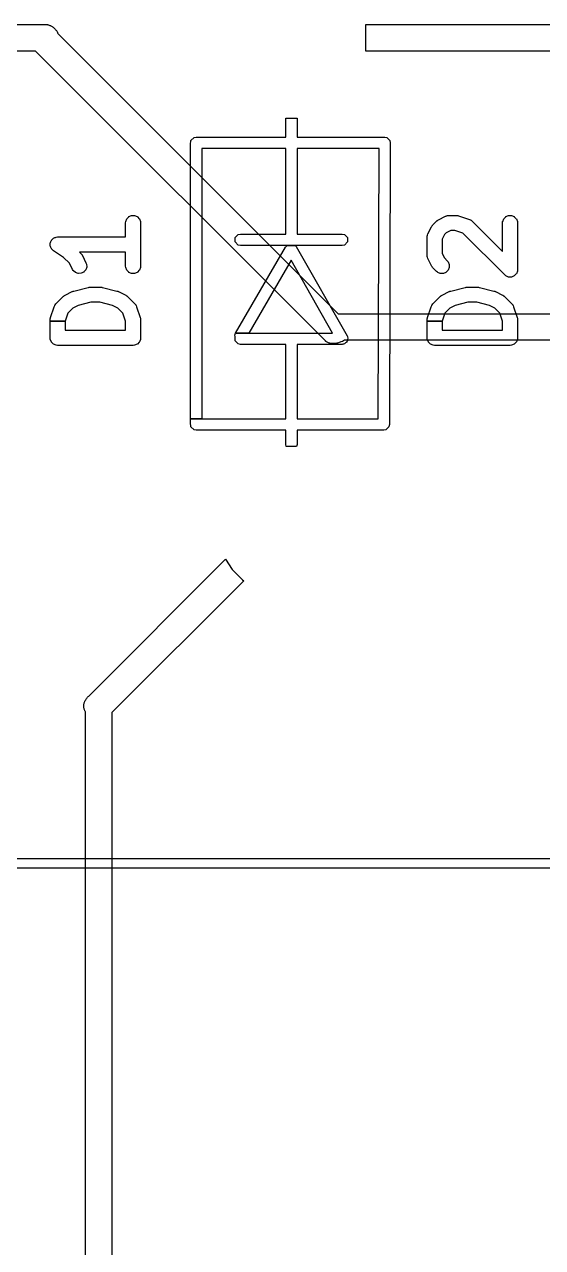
# Model space of a CAD drawing. Extents: x 111.8 to 210.7, y -80.1 to -34.2.
# Drawn here: x 158.68 to 164.18, y -52.7 to -39.73 of the extents above; entities that cross this region are included whole.
import ezdxf

# ---------------------------------------------------------------- set-up
doc = ezdxf.new("R2010")
doc.units = 0
doc.layers.add('BLACK', color=7, linetype='CONTINUOUS')

msp = doc.modelspace()

# ---------------------------------------------------------------- linework, layer by layer
at = {"layer": 'BLACK', "linetype": 'CONTINUOUS'}
for p, q in [((158.3, -39.725708), (158.9011, -39.725708)), ((158.9011, -39.725708), (158.90771, -39.725913)), ((158.90771, -39.725913), (158.914308, -39.726517)), ((158.914308, -39.726517), (158.920879, -39.72751)), ((158.920879, -39.72751), (158.927412, -39.728877)), ((158.927412, -39.728877), (158.933894, -39.730605)), ((158.933894, -39.730605), (158.940311, -39.732683)), ((158.940311, -39.732683), (158.94665, -39.735096)), ((158.94665, -39.735096), (158.952899, -39.737832)), ((158.952899, -39.737832), (158.959045, -39.740878)), ((158.959045, -39.740878), (158.965074, -39.744221)), ((158.965074, -39.744221), (158.970974, -39.747848)), ((158.970974, -39.747848), (158.976733, -39.751746)), ((158.976733, -39.751746), (158.982336, -39.755903)), ((158.982336, -39.755903), (158.987771, -39.760305)), ((158.987771, -39.760305), (158.993026, -39.76494)), ((158.993026, -39.76494), (158.998087, -39.769794)), ((158.998087, -39.769794), (159.002941, -39.774855)), ((159.002941, -39.774855), (159.007575, -39.78011)), ((159.007575, -39.78011), (159.011977, -39.785545)), ((159.011977, -39.785545), (159.016134, -39.791148)), ((159.016134, -39.791148), (159.020033, -39.796907)), ((159.020033, -39.796907), (159.02366, -39.802807)), ((159.02366, -39.802807), (159.027003, -39.808837)), ((159.027003, -39.808837), (159.030049, -39.814983)), ((159.030049, -39.814983), (159.032785, -39.821232)), ((159.032785, -39.821232), (159.033329, -39.822662)), ((159.033329, -39.822662), (162.004772, -42.794108)), ((162.3, -40.00786), (162.3, -39.725708)), ((162.3, -39.725708), (164.7, -39.725708)), ((158.795296, -40.00786), (158.3, -40.00786)), ((161.863692, -43.076259), (158.795296, -40.00786)), ((164.7, -40.00786), (162.3, -40.00786)), ((161.45, -40.92), (161.45, -40.72)), ((161.45, -40.72), (161.57, -40.72)), ((161.57, -40.72), (161.57, -40.92)), ((160.44, -40.99), (160.444567, -40.967039)), ((160.44, -43.91), (160.44, -40.99)), ((160.444567, -40.957039), (160.477039, -40.924567)), ((160.444567, -40.967039), (160.444567, -40.957039)), ((160.477039, -40.924567), (160.5, -40.92)), ((160.5, -40.92), (161.45, -40.92)), ((161.57, -40.92), (162.5, -40.92)), ((162.5, -40.92), (162.522961, -40.924567)), ((162.522961, -40.924567), (162.523037, -40.924643)), ((162.523037, -40.924643), (162.523146, -40.924644)), ((162.523146, -40.924644), (162.539252, -40.940858)), ((162.539252, -40.940858), (162.555433, -40.957039)), ((162.56, -40.9802), (162.55, -43.970201)), ((162.555433, -40.957039), (162.555433, -40.957147)), ((162.555433, -40.957147), (162.555509, -40.957224)), ((162.555509, -40.957224), (162.56, -40.9802)), ((161.45, -41.04), (160.56, -41.04)), ((160.56, -41.04), (160.56, -43.91)), ((161.45, -41.95), (161.45, -41.04)), ((162.439799, -41.04), (161.57, -41.04)), ((161.57, -41.04), (161.57, -41.95)), ((162.4302, -43.91), (162.439799, -41.04)), ((159.764399, -41.786224), (159.785091, -41.765532)), ((159.785091, -41.765532), (159.786714, -41.764449)), ((159.786714, -41.764449), (159.81375, -41.75325)), ((159.81375, -41.75325), (159.815663, -41.752869)), ((159.815663, -41.752869), (159.844927, -41.752869)), ((159.844927, -41.752869), (159.84684, -41.75325)), ((159.84684, -41.75325), (159.873876, -41.764449)), ((159.873876, -41.764449), (159.875499, -41.765532)), ((159.875499, -41.765532), (159.896191, -41.786224)), ((163.070708, -41.797969), (163.146899, -41.759874)), ((163.146899, -41.759874), (163.147348, -41.759676)), ((163.147348, -41.759676), (163.16108, -41.754421)), ((163.16108, -41.754421), (163.162512, -41.754104)), ((163.162512, -41.754104), (163.164388, -41.75397)), ((163.164388, -41.75397), (163.166131, -41.753249)), ((163.166131, -41.753249), (163.167554, -41.752893)), ((163.167554, -41.752893), (163.182186, -41.751452)), ((163.182186, -41.751452), (163.182676, -41.751428)), ((163.182676, -41.751428), (163.258866, -41.751428)), ((163.258866, -41.751428), (163.259356, -41.751452)), ((163.259356, -41.751452), (163.266342, -41.752139)), ((163.266342, -41.752139), (163.267892, -41.75203)), ((163.267892, -41.75203), (163.269354, -41.752141)), ((163.269354, -41.752141), (163.271646, -41.752661)), ((163.271646, -41.752661), (163.273989, -41.752893)), ((163.273989, -41.752893), (163.275411, -41.753249)), ((163.275411, -41.753249), (163.276855, -41.753846)), ((163.276855, -41.753846), (163.283692, -41.755402)), ((163.283692, -41.755402), (163.284164, -41.755534)), ((163.284164, -41.755534), (163.39845, -41.793629)), ((163.764399, -41.786224), (163.785091, -41.765532)), ((163.785091, -41.765532), (163.786714, -41.764449)), ((163.786714, -41.764449), (163.81375, -41.75325)), ((163.81375, -41.75325), (163.815663, -41.752869)), ((163.815663, -41.752869), (163.844927, -41.752869)), ((163.844927, -41.752869), (163.84684, -41.75325)), ((163.84684, -41.75325), (163.873876, -41.764449)), ((163.873876, -41.764449), (163.875499, -41.765532)), ((163.875499, -41.765532), (163.896191, -41.786224)), ((159.750295, -41.831428), (159.750319, -41.830938)), ((159.750295, -41.979999), (159.750295, -41.831428)), ((159.750319, -41.830938), (159.75176, -41.816306)), ((159.75176, -41.816306), (159.752117, -41.814883)), ((159.752117, -41.814883), (159.763316, -41.787847)), ((159.763316, -41.787847), (159.764399, -41.786224)), ((159.896191, -41.786224), (159.897274, -41.787847)), ((159.897274, -41.787847), (159.908473, -41.814883)), ((159.908473, -41.814883), (159.90883, -41.816306)), ((159.90883, -41.816306), (159.910271, -41.830938)), ((159.910271, -41.830938), (159.910295, -41.831428)), ((159.910295, -41.831428), (159.910295, -42.288571)), ((162.958741, -41.948032), (162.996836, -41.871841)), ((162.996836, -41.871841), (162.997076, -41.871414)), ((162.997076, -41.871414), (163.000816, -41.865468)), ((163.000816, -41.865468), (163.001412, -41.864034)), ((163.001412, -41.864034), (163.002165, -41.862778)), ((163.002165, -41.862778), (163.003654, -41.860962)), ((163.003654, -41.860962), (163.004909, -41.85897)), ((163.004909, -41.85897), (163.005863, -41.857858)), ((163.005863, -41.857858), (163.00704, -41.856836)), ((163.00704, -41.856836), (163.011492, -41.851413)), ((163.011492, -41.851413), (163.011821, -41.851049)), ((163.011821, -41.851049), (163.049916, -41.812954)), ((163.049916, -41.812954), (163.05028, -41.812625)), ((163.05028, -41.812625), (163.055703, -41.808173)), ((163.055703, -41.808173), (163.056725, -41.806996)), ((163.056725, -41.806996), (163.057837, -41.806042)), ((163.057837, -41.806042), (163.059829, -41.804787)), ((163.059829, -41.804787), (163.061645, -41.803298)), ((163.061645, -41.803298), (163.062901, -41.802545)), ((163.062901, -41.802545), (163.064335, -41.801949)), ((163.064335, -41.801949), (163.070281, -41.798209)), ((163.070281, -41.798209), (163.070708, -41.797969)), ((163.39845, -41.793629), (163.398907, -41.793806)), ((163.398907, -41.793806), (163.412332, -41.7998)), ((163.412332, -41.7998), (163.41357, -41.800589)), ((163.41357, -41.800589), (163.414991, -41.801822)), ((163.414991, -41.801822), (163.416734, -41.802544)), ((163.416734, -41.802544), (163.417992, -41.803298)), ((163.417992, -41.803298), (163.429357, -41.812625)), ((163.429357, -41.812625), (163.429721, -41.812954)), ((163.429721, -41.812954), (163.750295, -42.133528)), ((163.750295, -41.831428), (163.750319, -41.830938)), ((163.750295, -42.133528), (163.750295, -41.831428)), ((163.750319, -41.830938), (163.75176, -41.816306)), ((163.75176, -41.816306), (163.752117, -41.814883)), ((163.752117, -41.814883), (163.763316, -41.787847)), ((163.763316, -41.787847), (163.764399, -41.786224)), ((163.896191, -41.786224), (163.897274, -41.787847)), ((163.897274, -41.787847), (163.908473, -41.814883)), ((163.908473, -41.814883), (163.90883, -41.816306)), ((163.90883, -41.816306), (163.910271, -41.830938)), ((163.910271, -41.830938), (163.910295, -41.831428)), ((163.910295, -41.831428), (163.910295, -42.326666)), ((158.952116, -42.043454), (158.954738, -42.03712)), ((158.954738, -42.03712), (158.956069, -42.030399)), ((158.956069, -42.030399), (158.956814, -42.028597)), ((158.956814, -42.028597), (158.96066, -42.022826)), ((158.96066, -42.022826), (158.963316, -42.016417)), ((158.963316, -42.016417), (158.964399, -42.014796)), ((158.964399, -42.014796), (158.969244, -42.00995)), ((158.969244, -42.00995), (158.973047, -42.004247)), ((158.973047, -42.004247), (158.974424, -42.002867)), ((158.974424, -42.002867), (158.980187, -41.999006)), ((158.980187, -41.999006), (158.985092, -41.994103)), ((158.985092, -41.994103), (158.986713, -41.99302)), ((158.986713, -41.99302), (158.993042, -41.990397)), ((158.993042, -41.990397), (158.99874, -41.986583)), ((158.99874, -41.986583), (159.000541, -41.985835)), ((159.000541, -41.985835), (159.007339, -41.984474)), ((159.007339, -41.984474), (159.01375, -41.98182)), ((159.01375, -41.98182), (159.015173, -41.981464)), ((159.015173, -41.981464), (159.029651, -41.980038)), ((159.029651, -41.980038), (159.029656, -41.980094)), ((159.029656, -41.980094), (159.029778, -41.980094)), ((159.029772, -41.980026), (159.029825, -41.980021)), ((159.029778, -41.980094), (159.029772, -41.980026)), ((159.029825, -41.980021), (159.030295, -41.979999)), ((159.030295, -41.979999), (159.750295, -41.979999)), ((160.914567, -41.987039), (160.947039, -41.954567)), ((160.914567, -42.032961), (160.914567, -41.987039)), ((160.947039, -42.065433), (160.914567, -42.032961)), ((160.947039, -41.954567), (160.97, -41.95)), ((160.97, -41.95), (161.45, -41.95)), ((161.57, -41.95), (162.05, -41.95)), ((162.05, -41.95), (162.072961, -41.954567)), ((162.072961, -41.954567), (162.105433, -41.987039)), ((162.105433, -42.032961), (162.072961, -42.065433)), ((162.105433, -41.987039), (162.105433, -42.032961)), ((162.950295, -41.983809), (162.950319, -41.983319)), ((162.950295, -42.174285), (162.950295, -41.983809)), ((162.950319, -41.983319), (162.95176, -41.968687)), ((162.95176, -41.968687), (162.952116, -41.967264)), ((162.952116, -41.967264), (162.952837, -41.965521)), ((162.952837, -41.965521), (162.952971, -41.963645)), ((162.952971, -41.963645), (162.953288, -41.962213)), ((162.953288, -41.962213), (162.958543, -41.948481)), ((162.958543, -41.948481), (162.958741, -41.948032)), ((163.134137, -41.955007), (163.110295, -42.002692)), ((163.110295, -42.002692), (163.110295, -42.1554)), ((163.153874, -41.93527), (163.134137, -41.955007)), ((163.201561, -41.911428), (163.153874, -41.93527)), ((163.245886, -41.911428), (163.201561, -41.911428)), ((163.329935, -41.939444), (163.245886, -41.911428)), ((163.773726, -42.383235), (163.329935, -41.939444)), ((158.95039, -42.059107), (158.951736, -42.052302)), ((158.950392, -42.061058), (158.95039, -42.059107)), ((158.951736, -42.067778), (158.950392, -42.061058)), ((158.951736, -42.045367), (158.952116, -42.043454)), ((158.951736, -42.052302), (158.951736, -42.045367)), ((158.951736, -42.074631), (158.951736, -42.067778)), ((158.952116, -42.076544), (158.951736, -42.074631)), ((158.95477, -42.082953), (158.952116, -42.076544)), ((158.956131, -42.089753), (158.95477, -42.082953)), ((158.956879, -42.091554), (158.956131, -42.089753)), ((158.960693, -42.09725), (158.956879, -42.091554)), ((158.963316, -42.103581), (158.960693, -42.09725)), ((158.964399, -42.105203), (158.963316, -42.103581)), ((158.969306, -42.11011), (158.964399, -42.105203)), ((158.973163, -42.115869), (158.969306, -42.11011)), ((158.974149, -42.116955), (158.973163, -42.115869)), ((158.985407, -42.126175), (158.974149, -42.116955)), ((158.985444, -42.126129), (158.985407, -42.126175)), ((158.985537, -42.126191), (158.985444, -42.126129)), ((158.985493, -42.126246), (158.985537, -42.126191)), ((158.985536, -42.126281), (158.985493, -42.126246)), ((158.985918, -42.126563), (158.985536, -42.126281)), ((159.093611, -42.198358), (158.985918, -42.126563)), ((159.750295, -42.139999), (159.261528, -42.139999)), ((159.261528, -42.139999), (159.27734, -42.155811)), ((159.27734, -42.155811), (159.277669, -42.156175)), ((159.277669, -42.156175), (159.282118, -42.161597)), ((159.282118, -42.161597), (159.283297, -42.162619)), ((159.283297, -42.162619), (159.284253, -42.163734)), ((159.284253, -42.163734), (159.285505, -42.165724)), ((159.285505, -42.165724), (159.286995, -42.167539)), ((159.286995, -42.167539), (159.28775, -42.168798)), ((159.28775, -42.168798), (159.288344, -42.170232)), ((159.750295, -42.288571), (159.750295, -42.139999)), ((160.918153, -42.999803), (161.448153, -42.089803)), ((160.97, -42.07), (160.947039, -42.065433)), ((161.468195, -42.07), (160.97, -42.07)), ((161.448153, -42.089803), (161.462545, -42.073515)), ((161.462545, -42.073515), (161.462645, -42.073155)), ((161.462645, -42.073155), (161.463085, -42.072904)), ((161.463085, -42.072904), (161.463655, -42.07226)), ((161.463655, -42.07226), (161.464708, -42.071981)), ((161.464708, -42.071981), (161.468195, -42.07)), ((161.468195, -42.07), (161.553208, -42.07)), ((161.553208, -42.07), (161.468195, -42.07)), ((161.553208, -42.07), (161.562162, -42.08035)), ((162.05, -42.07), (161.553208, -42.07)), ((161.562162, -42.08035), (162.102162, -43.03035)), ((162.072961, -42.065433), (162.05, -42.07)), ((163.110295, -42.1554), (163.134138, -42.203086)), ((159.155023, -42.25977), (159.093611, -42.198358)), ((159.187312, -42.324348), (159.155023, -42.25977)), ((159.288344, -42.170232), (159.292085, -42.176176)), ((159.292085, -42.176176), (159.292325, -42.176603)), ((159.292325, -42.176603), (159.33042, -42.252794)), ((159.33042, -42.252794), (159.330618, -42.253243)), ((159.330618, -42.253243), (159.335873, -42.266975)), ((159.335873, -42.266975), (159.33619, -42.268408)), ((159.33619, -42.268408), (159.338264, -42.297598)), ((159.338264, -42.297598), (159.33802, -42.299533)), ((159.750319, -42.289061), (159.750295, -42.288571)), ((159.75176, -42.303693), (159.750319, -42.289061)), ((159.910271, -42.289061), (159.90883, -42.303693)), ((159.910295, -42.288571), (159.910271, -42.289061)), ((161.507305, -42.226675), (161.056907, -43)), ((161.946879, -43), (161.507305, -42.226675)), ((162.950319, -42.174775), (162.950295, -42.174285)), ((162.95176, -42.189407), (162.950319, -42.174775)), ((162.952117, -42.19083), (162.95176, -42.189407)), ((162.952837, -42.192569), (162.952117, -42.19083)), ((162.952971, -42.194448), (162.952837, -42.192569)), ((162.953288, -42.195881), (162.952971, -42.194448)), ((162.958543, -42.209613), (162.953288, -42.195881)), ((162.958741, -42.210062), (162.958543, -42.209613)), ((162.996836, -42.286252), (162.958741, -42.210062)), ((162.997076, -42.28668), (162.996836, -42.286252)), ((163.000816, -42.292623), (162.997076, -42.28668)), ((163.00141, -42.294055), (163.000816, -42.292623)), ((163.002164, -42.295314), (163.00141, -42.294055)), ((163.003654, -42.29713), (163.002164, -42.295314)), ((163.004909, -42.299123), (163.003654, -42.29713)), ((163.005864, -42.300237), (163.004909, -42.299123)), ((163.134138, -42.203086), (163.163055, -42.232004)), ((163.163055, -42.232004), (163.163384, -42.232367)), ((163.163384, -42.232367), (163.172711, -42.243732)), ((163.172711, -42.243732), (163.173465, -42.244991)), ((163.173465, -42.244991), (163.184663, -42.272027)), ((163.184663, -42.272027), (163.185044, -42.27394)), ((163.185044, -42.27394), (163.185044, -42.303203)), ((159.187552, -42.324775), (159.187312, -42.324348)), ((159.195384, -42.337218), (159.187552, -42.324775)), ((159.19634, -42.338332), (159.195384, -42.337218)), ((159.218448, -42.357505), (159.19634, -42.338332)), ((159.220143, -42.358471), (159.218448, -42.357505)), ((159.247904, -42.367725), (159.220143, -42.358471)), ((159.249839, -42.367969), (159.247904, -42.367725)), ((159.279029, -42.365895), (159.249839, -42.367969)), ((159.280911, -42.36538), (159.279029, -42.365895)), ((159.307086, -42.352293), (159.280911, -42.36538)), ((159.308627, -42.351097), (159.307086, -42.352293)), ((159.3278, -42.328989), (159.308627, -42.351097)), ((159.328766, -42.327294), (159.3278, -42.328989)), ((159.33802, -42.299533), (159.328766, -42.327294)), ((159.752117, -42.305116), (159.75176, -42.303693)), ((159.763316, -42.332152), (159.752117, -42.305116)), ((159.764399, -42.333775), (159.763316, -42.332152)), ((159.785091, -42.354467), (159.764399, -42.333775)), ((159.786714, -42.35555), (159.785091, -42.354467)), ((159.81375, -42.366749), (159.786714, -42.35555)), ((159.815663, -42.36713), (159.81375, -42.366749)), ((159.844927, -42.36713), (159.815663, -42.36713)), ((159.84684, -42.366749), (159.844927, -42.36713)), ((159.873876, -42.35555), (159.84684, -42.366749)), ((159.875499, -42.354467), (159.873876, -42.35555)), ((159.896191, -42.333775), (159.875499, -42.354467)), ((159.897274, -42.332152), (159.896191, -42.333775)), ((159.908473, -42.305116), (159.897274, -42.332152)), ((159.90883, -42.303693), (159.908473, -42.305116)), ((163.007044, -42.30126), (163.005864, -42.300237)), ((163.011491, -42.306679), (163.007044, -42.30126)), ((163.01182, -42.307042), (163.011491, -42.306679)), ((163.049915, -42.345138), (163.01182, -42.307042)), ((163.050279, -42.345468), (163.049915, -42.345138)), ((163.061644, -42.354796), (163.050279, -42.345468)), ((163.062903, -42.35555), (163.061644, -42.354796)), ((163.089939, -42.366749), (163.062903, -42.35555)), ((163.091852, -42.36713), (163.089939, -42.366749)), ((163.121115, -42.36713), (163.091852, -42.36713)), ((163.123028, -42.366749), (163.121115, -42.36713)), ((163.150065, -42.355551), (163.123028, -42.366749)), ((163.151688, -42.354468), (163.150065, -42.355551)), ((163.172381, -42.333775), (163.151688, -42.354468)), ((163.173464, -42.332152), (163.172381, -42.333775)), ((163.184663, -42.305116), (163.173464, -42.332152)), ((163.185044, -42.303203), (163.184663, -42.305116)), ((163.77409, -42.383564), (163.773726, -42.383235)), ((163.785455, -42.392892), (163.77409, -42.383564)), ((163.786714, -42.393646), (163.785455, -42.392892)), ((163.805831, -42.401564), (163.786714, -42.393646)), ((163.81375, -42.404844), (163.805831, -42.401564)), ((163.815663, -42.405225), (163.81375, -42.404844)), ((163.844927, -42.405225), (163.815663, -42.405225)), ((163.84684, -42.404844), (163.844927, -42.405225)), ((163.873876, -42.393646), (163.84684, -42.404844)), ((163.875499, -42.392563), (163.873876, -42.393646)), ((163.896192, -42.37187), (163.875499, -42.392563)), ((163.897275, -42.370247), (163.896192, -42.37187)), ((163.908473, -42.343211), (163.897275, -42.370247)), ((163.90883, -42.341788), (163.908473, -42.343211)), ((163.910271, -42.327156), (163.90883, -42.341788)), ((163.910295, -42.326666), (163.910271, -42.327156)), ((159.187052, -42.558906), (159.193147, -42.556726)), ((159.193147, -42.556726), (159.199176, -42.554421)), ((159.199176, -42.554421), (159.200303, -42.55417)), ((159.200303, -42.55417), (159.200901, -42.553957)), ((159.200901, -42.553957), (159.201367, -42.553816)), ((159.201367, -42.553816), (159.353749, -42.51572)), ((159.353749, -42.51572), (159.354229, -42.515625)), ((159.354229, -42.515625), (159.356155, -42.515339)), ((159.356155, -42.515339), (159.356612, -42.515151)), ((159.356612, -42.515151), (159.35803, -42.514797)), ((159.35803, -42.514797), (159.363428, -42.514265)), ((159.363428, -42.514265), (159.368775, -42.513475)), ((159.368775, -42.513475), (159.37024, -42.513475)), ((159.37024, -42.513475), (159.370723, -42.513546)), ((159.370723, -42.513546), (159.372663, -42.513356)), ((159.372663, -42.513356), (159.373152, -42.513332)), ((159.373152, -42.513332), (159.487438, -42.513332)), ((159.487438, -42.513332), (159.487927, -42.513356)), ((159.487927, -42.513356), (159.489867, -42.513546)), ((159.489867, -42.513546), (159.490351, -42.513475)), ((159.490351, -42.513475), (159.491815, -42.513475)), ((159.491815, -42.513475), (159.497161, -42.514265)), ((159.497161, -42.514265), (159.50256, -42.514797)), ((159.50256, -42.514797), (159.503981, -42.515153)), ((159.503981, -42.515153), (159.504431, -42.515339)), ((159.504431, -42.515339), (159.506361, -42.515625)), ((159.506361, -42.515625), (159.506842, -42.51572)), ((159.506842, -42.51572), (159.659223, -42.553816)), ((159.659223, -42.553816), (159.65969, -42.553958)), ((159.65969, -42.553958), (159.660281, -42.554169)), ((159.660281, -42.554169), (159.661414, -42.554421)), ((159.661414, -42.554421), (159.667441, -42.556726)), ((159.667441, -42.556726), (159.673538, -42.558906)), ((163.187052, -42.558906), (163.193147, -42.556726)), ((163.193147, -42.556726), (163.199176, -42.554421)), ((163.199176, -42.554421), (163.200303, -42.55417)), ((163.200303, -42.55417), (163.200901, -42.553957)), ((163.200901, -42.553957), (163.201367, -42.553816)), ((163.201367, -42.553816), (163.353749, -42.51572)), ((163.353749, -42.51572), (163.354229, -42.515625)), ((163.354229, -42.515625), (163.356155, -42.515339)), ((163.356155, -42.515339), (163.356612, -42.515151)), ((163.356612, -42.515151), (163.35803, -42.514797)), ((163.35803, -42.514797), (163.363428, -42.514265)), ((163.363428, -42.514265), (163.368775, -42.513475)), ((163.368775, -42.513475), (163.37024, -42.513475)), ((163.37024, -42.513475), (163.370723, -42.513546)), ((163.370723, -42.513546), (163.372663, -42.513356)), ((163.372663, -42.513356), (163.373152, -42.513332)), ((163.373152, -42.513332), (163.487438, -42.513332)), ((163.487438, -42.513332), (163.487927, -42.513356)), ((163.487927, -42.513356), (163.489867, -42.513546)), ((163.489867, -42.513546), (163.490351, -42.513475)), ((163.490351, -42.513475), (163.491815, -42.513475)), ((163.491815, -42.513475), (163.497161, -42.514265)), ((163.497161, -42.514265), (163.50256, -42.514797)), ((163.50256, -42.514797), (163.503981, -42.515153)), ((163.503981, -42.515153), (163.504431, -42.515339)), ((163.504431, -42.515339), (163.506361, -42.515625)), ((163.506361, -42.515625), (163.506842, -42.51572)), ((163.506842, -42.51572), (163.659223, -42.553816)), ((163.659223, -42.553816), (163.65969, -42.553958)), ((163.65969, -42.553958), (163.660281, -42.554169)), ((163.660281, -42.554169), (163.661414, -42.554421)), ((163.661414, -42.554421), (163.667441, -42.556726)), ((163.667441, -42.556726), (163.673538, -42.558906)), ((159.011821, -42.689144), (159.088011, -42.612954)), ((159.088011, -42.612954), (159.088374, -42.612626)), ((159.088374, -42.612626), (159.093799, -42.608171)), ((159.093799, -42.608171), (159.094821, -42.606995)), ((159.094821, -42.606995), (159.095931, -42.606043)), ((159.095931, -42.606043), (159.097916, -42.604791)), ((159.097916, -42.604791), (159.099741, -42.603296)), ((159.099741, -42.603296), (159.100998, -42.602543)), ((159.100998, -42.602543), (159.102437, -42.601946)), ((159.102437, -42.601946), (159.108376, -42.598209)), ((159.108376, -42.598209), (159.108803, -42.597969)), ((159.108803, -42.597969), (159.184994, -42.559874)), ((159.184994, -42.559874), (159.185439, -42.559678)), ((159.185439, -42.559678), (159.186026, -42.559452)), ((159.186026, -42.559452), (159.187052, -42.558906)), ((159.383004, -42.673332), (159.248688, -42.70691)), ((159.477586, -42.673332), (159.383004, -42.673332)), ((159.611898, -42.70691), (159.477586, -42.673332)), ((159.673538, -42.558906), (159.674561, -42.559452)), ((159.674561, -42.559452), (159.675149, -42.559677)), ((159.675149, -42.559677), (159.675596, -42.559874)), ((159.675596, -42.559874), (159.751786, -42.597969)), ((159.751786, -42.597969), (159.752214, -42.598209)), ((159.752214, -42.598209), (159.758157, -42.601949)), ((159.758157, -42.601949), (159.759589, -42.602543)), ((159.759589, -42.602543), (159.760848, -42.603297)), ((159.760848, -42.603297), (159.762664, -42.604787)), ((159.762664, -42.604787), (159.764657, -42.606042)), ((159.764657, -42.606042), (159.765771, -42.606997)), ((159.765771, -42.606997), (159.766794, -42.608177)), ((159.766794, -42.608177), (159.772214, -42.612625)), ((159.772214, -42.612625), (159.772578, -42.612954)), ((159.772578, -42.612954), (159.848769, -42.689144)), ((163.011821, -42.689144), (163.088011, -42.612954)), ((163.088011, -42.612954), (163.088374, -42.612626)), ((163.088374, -42.612626), (163.093799, -42.608171)), ((163.093799, -42.608171), (163.094821, -42.606995)), ((163.094821, -42.606995), (163.095931, -42.606043)), ((163.095931, -42.606043), (163.097916, -42.604791)), ((163.097916, -42.604791), (163.099741, -42.603296)), ((163.099741, -42.603296), (163.100998, -42.602543)), ((163.100998, -42.602543), (163.102437, -42.601946)), ((163.102437, -42.601946), (163.108376, -42.598209)), ((163.108376, -42.598209), (163.108803, -42.597969)), ((163.108803, -42.597969), (163.184994, -42.559874)), ((163.184994, -42.559874), (163.185439, -42.559678)), ((163.185439, -42.559678), (163.186026, -42.559452)), ((163.186026, -42.559452), (163.187052, -42.558906)), ((163.383004, -42.673332), (163.248688, -42.70691)), ((163.477586, -42.673332), (163.383004, -42.673332)), ((163.611898, -42.70691), (163.477586, -42.673332)), ((163.673538, -42.558906), (163.674561, -42.559452)), ((163.674561, -42.559452), (163.675149, -42.559677)), ((163.675149, -42.559677), (163.675596, -42.559874)), ((163.675596, -42.559874), (163.751786, -42.597969)), ((163.751786, -42.597969), (163.752214, -42.598209)), ((163.752214, -42.598209), (163.758157, -42.601949)), ((163.758157, -42.601949), (163.759589, -42.602543)), ((163.759589, -42.602543), (163.760848, -42.603297)), ((163.760848, -42.603297), (163.762664, -42.604787)), ((163.762664, -42.604787), (163.764657, -42.606042)), ((163.764657, -42.606042), (163.765771, -42.606997)), ((163.765771, -42.606997), (163.766794, -42.608177)), ((163.766794, -42.608177), (163.772214, -42.612625)), ((163.772214, -42.612625), (163.772578, -42.612954)), ((163.772578, -42.612954), (163.848769, -42.689144)), ((158.954401, -42.834701), (158.992496, -42.720415)), ((158.992496, -42.720415), (158.992673, -42.719958)), ((158.992673, -42.719958), (158.998667, -42.706533)), ((158.998667, -42.706533), (158.999455, -42.705296)), ((158.999455, -42.705296), (159.000689, -42.703872)), ((159.000689, -42.703872), (159.001411, -42.702131)), ((159.001411, -42.702131), (159.002165, -42.700873)), ((159.002165, -42.700873), (159.011492, -42.689508)), ((159.011492, -42.689508), (159.011821, -42.689144)), ((159.138311, -42.788928), (159.110295, -42.872977)), ((159.19197, -42.735269), (159.138311, -42.788928)), ((159.248688, -42.70691), (159.19197, -42.735269)), ((159.668618, -42.73527), (159.611898, -42.70691)), ((159.722279, -42.78893), (159.668618, -42.73527)), ((159.750295, -42.872978), (159.722279, -42.78893)), ((159.848769, -42.689144), (159.849098, -42.689508)), ((159.849098, -42.689508), (159.858425, -42.700873)), ((159.858425, -42.700873), (159.85918, -42.702132)), ((159.85918, -42.702132), (159.859901, -42.703873)), ((159.859901, -42.703873), (159.861134, -42.705295)), ((159.861134, -42.705295), (159.861923, -42.706533)), ((159.861923, -42.706533), (159.867917, -42.719958)), ((159.867917, -42.719958), (159.868094, -42.720415)), ((159.868094, -42.720415), (159.906189, -42.834701)), ((162.004772, -42.794108), (165.893869, -42.794108)), ((162.954401, -42.834701), (162.992496, -42.720415)), ((162.992496, -42.720415), (162.992673, -42.719958)), ((162.992673, -42.719958), (162.998667, -42.706533)), ((162.998667, -42.706533), (162.999455, -42.705296)), ((162.999455, -42.705296), (163.000689, -42.703872)), ((163.000689, -42.703872), (163.001411, -42.702131)), ((163.001411, -42.702131), (163.002165, -42.700873)), ((163.002165, -42.700873), (163.011492, -42.689508)), ((163.011492, -42.689508), (163.011821, -42.689144)), ((163.138311, -42.788928), (163.110295, -42.872977)), ((163.19197, -42.735269), (163.138311, -42.788928)), ((163.248688, -42.70691), (163.19197, -42.735269)), ((163.668618, -42.73527), (163.611898, -42.70691)), ((163.722279, -42.78893), (163.668618, -42.73527)), ((163.750295, -42.872978), (163.722279, -42.78893)), ((163.848769, -42.689144), (163.849098, -42.689508)), ((163.849098, -42.689508), (163.858425, -42.700873)), ((163.858425, -42.700873), (163.85918, -42.702132)), ((163.85918, -42.702132), (163.859901, -42.703873)), ((163.859901, -42.703873), (163.861134, -42.705295)), ((163.861134, -42.705295), (163.861923, -42.706533)), ((163.861923, -42.706533), (163.867917, -42.719958)), ((163.867917, -42.719958), (163.868094, -42.720415)), ((163.868094, -42.720415), (163.906189, -42.834701)), ((158.950295, -42.859999), (158.950319, -42.859509)), ((158.950295, -42.872977), (158.950295, -42.859999)), ((158.950295, -43.050475), (158.950295, -42.872977)), ((158.950295, -42.872977), (159.110295, -42.872977)), ((159.110295, -42.872977), (158.950295, -42.872977)), ((158.950319, -42.859509), (158.951006, -42.852521)), ((158.950897, -42.850973), (158.951008, -42.849512)), ((158.951006, -42.852521), (158.950897, -42.850973)), ((158.951008, -42.849512), (158.951528, -42.847219)), ((158.951528, -42.847219), (158.95176, -42.844876)), ((158.95176, -42.844876), (158.952116, -42.843455)), ((158.952116, -42.843455), (158.952713, -42.842011)), ((158.952713, -42.842011), (158.954269, -42.835173)), ((158.954269, -42.835173), (158.954401, -42.834701)), ((159.110295, -42.872977), (159.110295, -42.970475)), ((159.750295, -42.970475), (159.750295, -42.872978)), ((159.906189, -42.834701), (159.906322, -42.835174)), ((159.906322, -42.835174), (159.907877, -42.842015)), ((159.907877, -42.842015), (159.908473, -42.843453)), ((159.908473, -42.843453), (159.90883, -42.844878)), ((159.90883, -42.844878), (159.90906, -42.847221)), ((159.90906, -42.847221), (159.909581, -42.84951)), ((159.909581, -42.84951), (159.909693, -42.850975)), ((159.909693, -42.850975), (159.909582, -42.852523)), ((159.909582, -42.852523), (159.910271, -42.859509)), ((159.910271, -42.859509), (159.910295, -42.859999)), ((159.910295, -42.859999), (159.910295, -43.050475)), ((162.950295, -42.859999), (162.950319, -42.859509)), ((162.950295, -42.872977), (162.950295, -42.859999)), ((162.950295, -43.050475), (162.950295, -42.872977)), ((162.950295, -42.872977), (163.110295, -42.872977)), ((163.110295, -42.872977), (162.950295, -42.872977)), ((162.950319, -42.859509), (162.951006, -42.852521)), ((162.950897, -42.850973), (162.951008, -42.849512)), ((162.951006, -42.852521), (162.950897, -42.850973)), ((162.951008, -42.849512), (162.951528, -42.847219)), ((162.951528, -42.847219), (162.95176, -42.844876)), ((162.95176, -42.844876), (162.952116, -42.843455)), ((162.952116, -42.843455), (162.952713, -42.842011)), ((162.952713, -42.842011), (162.954269, -42.835173)), ((162.954269, -42.835173), (162.954401, -42.834701)), ((163.110295, -42.872977), (163.110295, -42.970475)), ((163.750295, -42.970475), (163.750295, -42.872978)), ((163.906189, -42.834701), (163.906322, -42.835174)), ((163.906322, -42.835174), (163.907877, -42.842015)), ((163.907877, -42.842015), (163.908473, -42.843453)), ((163.908473, -42.843453), (163.90883, -42.844878)), ((163.90883, -42.844878), (163.90906, -42.847221)), ((163.90906, -42.847221), (163.909581, -42.84951)), ((163.909581, -42.84951), (163.909693, -42.850975)), ((163.909693, -42.850975), (163.909582, -42.852523)), ((163.909582, -42.852523), (163.910271, -42.859509)), ((163.910271, -42.859509), (163.910295, -42.859999)), ((163.910295, -42.859999), (163.910295, -43.050475)), ((158.950319, -43.050965), (158.950295, -43.050475)), ((158.95176, -43.065597), (158.950319, -43.050965)), ((158.952117, -43.06702), (158.95176, -43.065597)), ((158.963316, -43.094056), (158.952117, -43.06702)), ((159.110295, -42.970475), (159.750295, -42.970475)), ((159.908473, -43.06702), (159.897274, -43.094056)), ((159.90883, -43.065597), (159.908473, -43.06702)), ((159.910271, -43.050965), (159.90883, -43.065597)), ((159.910295, -43.050475), (159.910271, -43.050965)), ((160.910543, -43.021943), (160.918085, -43)), ((160.914567, -43.03719), (160.910543, -43.021943)), ((160.914567, -43.082961), (160.914567, -43.03719)), ((160.918085, -43), (160.918153, -42.999803)), ((160.918085, -43), (161.056907, -43)), ((161.056907, -43), (160.918085, -43)), ((161.056907, -43), (161.946879, -43)), ((161.866999, -43.079463), (161.863692, -43.076259)), ((162.075309, -43.076259), (162.063737, -43.08177)), ((165.884359, -43.076259), (162.075309, -43.076259)), ((162.102162, -43.03035), (162.10386, -43.035466)), ((162.10386, -43.035466), (162.105433, -43.037039)), ((162.105433, -43.037039), (162.105433, -43.040203)), ((162.105433, -43.040203), (162.109538, -43.052569)), ((162.109538, -43.052569), (162.105433, -43.067487)), ((162.105433, -43.067487), (162.105433, -43.082961)), ((162.950319, -43.050965), (162.950295, -43.050475)), ((162.95176, -43.065597), (162.950319, -43.050965)), ((162.952117, -43.06702), (162.95176, -43.065597)), ((162.963316, -43.094056), (162.952117, -43.06702)), ((163.110295, -42.970475), (163.750295, -42.970475)), ((163.908473, -43.06702), (163.897274, -43.094056)), ((163.90883, -43.065597), (163.908473, -43.06702)), ((163.910271, -43.050965), (163.90883, -43.065597)), ((163.910295, -43.050475), (163.910271, -43.050965)), ((158.964399, -43.095679), (158.963316, -43.094056)), ((158.985091, -43.116371), (158.964399, -43.095679)), ((158.986714, -43.117454), (158.985091, -43.116371)), ((159.01375, -43.128653), (158.986714, -43.117454)), ((159.015173, -43.12901), (159.01375, -43.128653)), ((159.029805, -43.130451), (159.015173, -43.12901)), ((159.030295, -43.130475), (159.029805, -43.130451)), ((159.830295, -43.130475), (159.030295, -43.130475)), ((159.830785, -43.130451), (159.830295, -43.130475)), ((159.845417, -43.12901), (159.830785, -43.130451)), ((159.84684, -43.128653), (159.845417, -43.12901)), ((159.873876, -43.117454), (159.84684, -43.128653)), ((159.875499, -43.116371), (159.873876, -43.117454)), ((159.896191, -43.095679), (159.875499, -43.116371)), ((159.897274, -43.094056), (159.896191, -43.095679)), ((160.947039, -43.115433), (160.914567, -43.082961)), ((160.97, -43.12), (160.947039, -43.115433)), ((161.45, -43.12), (160.97, -43.12)), ((161.45, -43.91), (161.45, -43.12)), ((162.05, -43.12), (161.57, -43.12)), ((161.57, -43.12), (161.57, -43.91)), ((161.870306, -43.082467), (161.866999, -43.079463)), ((161.873613, -43.085277), (161.870306, -43.082467)), ((161.87692, -43.0879), (161.873613, -43.085277)), ((161.880226, -43.090343), (161.87692, -43.0879)), ((161.883533, -43.09261), (161.880226, -43.090343)), ((161.890146, -43.096649), (161.883533, -43.09261)), ((161.89676, -43.100067), (161.890146, -43.096649)), ((161.903373, -43.102917), (161.89676, -43.100067)), ((161.909985, -43.105251), (161.903373, -43.102917)), ((161.916598, -43.107119), (161.909985, -43.105251)), ((161.923211, -43.108575), (161.916598, -43.107119)), ((161.929824, -43.109668), (161.923211, -43.108575)), ((161.936436, -43.110452), (161.929824, -43.109668)), ((161.943049, -43.110977), (161.936436, -43.110452)), ((161.949662, -43.111295), (161.943049, -43.110977)), ((161.956275, -43.111459), (161.949662, -43.111295)), ((161.969501, -43.111528), (161.956275, -43.111459)), ((161.972908, -43.111427), (161.969501, -43.111528)), ((161.976502, -43.111132), (161.972908, -43.111427)), ((161.980264, -43.110656), (161.976502, -43.111132)), ((161.984175, -43.110012), (161.980264, -43.110656)), ((161.992364, -43.108273), (161.984175, -43.110012)), ((162.000915, -43.106017), (161.992364, -43.108273)), ((162.009672, -43.103348), (162.000915, -43.106017)), ((162.018481, -43.100369), (162.009672, -43.103348)), ((162.027186, -43.097183), (162.018481, -43.100369)), ((162.035633, -43.093893), (162.027186, -43.097183)), ((162.051132, -43.087418), (162.035633, -43.093893)), ((162.055288, -43.118948), (162.05, -43.12)), ((162.063737, -43.08177), (162.051132, -43.087418)), ((162.057432, -43.119538), (162.055288, -43.118948)), ((162.060182, -43.117974), (162.057432, -43.119538)), ((162.072961, -43.115433), (162.060182, -43.117974)), ((162.083902, -43.104491), (162.072961, -43.115433)), ((162.097355, -43.096845), (162.083902, -43.104491)), ((162.099559, -43.088834), (162.097355, -43.096845)), ((162.105433, -43.082961), (162.099559, -43.088834)), ((162.964399, -43.095679), (162.963316, -43.094056)), ((162.985091, -43.116371), (162.964399, -43.095679)), ((162.986714, -43.117454), (162.985091, -43.116371)), ((163.01375, -43.128653), (162.986714, -43.117454)), ((163.015173, -43.12901), (163.01375, -43.128653)), ((163.029805, -43.130451), (163.015173, -43.12901)), ((163.030295, -43.130475), (163.029805, -43.130451)), ((163.830295, -43.130475), (163.030295, -43.130475)), ((163.830785, -43.130451), (163.830295, -43.130475)), ((163.845417, -43.12901), (163.830785, -43.130451)), ((163.84684, -43.128653), (163.845417, -43.12901)), ((163.873876, -43.117454), (163.84684, -43.128653)), ((163.875499, -43.116371), (163.873876, -43.117454)), ((163.896191, -43.095679), (163.875499, -43.116371)), ((163.897274, -43.094056), (163.896191, -43.095679)), ((160.44, -43.96), (160.44, -43.91)), ((160.44, -43.91), (160.56, -43.91)), ((160.56, -43.91), (160.44, -43.91)), ((160.444567, -43.982961), (160.44, -43.96)), ((160.444567, -43.992961), (160.444567, -43.982961)), ((160.56, -43.91), (161.45, -43.91)), ((161.57, -43.91), (162.4302, -43.91)), ((162.55, -43.970201), (162.545433, -43.992765)), ((160.477039, -44.025433), (160.444567, -43.992961)), ((160.5, -44.03), (160.477039, -44.025433)), ((161.45, -44.03), (160.5, -44.03)), ((161.45, -44.18), (161.45, -44.03)), ((162.49, -44.03), (161.57, -44.03)), ((161.57, -44.03), (161.57, -44.18)), ((162.512582, -44.025508), (162.49, -44.03)), ((162.512775, -44.025509), (162.512582, -44.025508)), ((162.512824, -44.02546), (162.512775, -44.025509)), ((162.512961, -44.025433), (162.512824, -44.02546)), ((162.529214, -44.009179), (162.512961, -44.025433)), ((162.545356, -43.993146), (162.529214, -44.009179)), ((162.545383, -43.99301), (162.545356, -43.993146)), ((162.545433, -43.992961), (162.545383, -43.99301)), ((162.545433, -43.992765), (162.545433, -43.992961)), ((161.454567, -44.202961), (161.45, -44.18)), ((161.455458, -44.203852), (161.454567, -44.202961)), ((161.564542, -44.203852), (161.455458, -44.203852)), ((161.565433, -44.202961), (161.564542, -44.203852)), ((161.57, -44.18), (161.565433, -44.202961)), ((159.359598, -46.850037), (160.809704, -45.399927)), ((160.809704, -45.399927), (160.881592, -45.507515)), ((160.881592, -45.507515), (160.992485, -45.618408)), ((161.005653, -45.627207), (159.60648, -47.02638)), ((160.992485, -45.618408), (161.005653, -45.627207)), ((159.306694, -46.955844), (159.306901, -46.949231)), ((159.306901, -46.962457), (159.306694, -46.955844)), ((159.306901, -46.949231), (159.307521, -46.942618)), ((159.307521, -46.96907), (159.306901, -46.962457)), ((159.307521, -46.942618), (159.308554, -46.936005)), ((159.308554, -46.975682), (159.307521, -46.96907)), ((159.308554, -46.936005), (159.310001, -46.929392)), ((159.310001, -46.929392), (159.31186, -46.922779)), ((159.31186, -46.922779), (159.314134, -46.916166)), ((159.314134, -46.916166), (159.31682, -46.909553)), ((159.31682, -46.909553), (159.31992, -46.90294)), ((159.31992, -46.90294), (159.323433, -46.896327)), ((159.323433, -46.896327), (159.32736, -46.889714)), ((159.32736, -46.889714), (159.3317, -46.883101)), ((159.3317, -46.883101), (159.336453, -46.876488)), ((159.336453, -46.876488), (159.341619, -46.869875)), ((159.341619, -46.869875), (159.347199, -46.863262)), ((159.347199, -46.863262), (159.353192, -46.85665)), ((159.353192, -46.85665), (159.359598, -46.850037)), ((159.310001, -46.982295), (159.308554, -46.975682)), ((159.31186, -46.988908), (159.310001, -46.982295)), ((159.314134, -46.995521), (159.31186, -46.988908)), ((159.31682, -47.002134), (159.314134, -46.995521)), ((159.31992, -47.008747), (159.31682, -47.002134)), ((159.323433, -47.01536), (159.31992, -47.008747)), ((159.324329, -47.016868), (159.323433, -47.01536)), ((159.324329, -62.901988), (159.324329, -47.016868)), ((159.60648, -47.02638), (159.60648, -62.890926)), ((115.3894, -48.575), (187.06, -48.575)), ((187.01, -48.675), (115.450784, -48.675))]:
    msp.add_line(p, q, dxfattribs=at)

doc.saveas('drawing.dxf')
